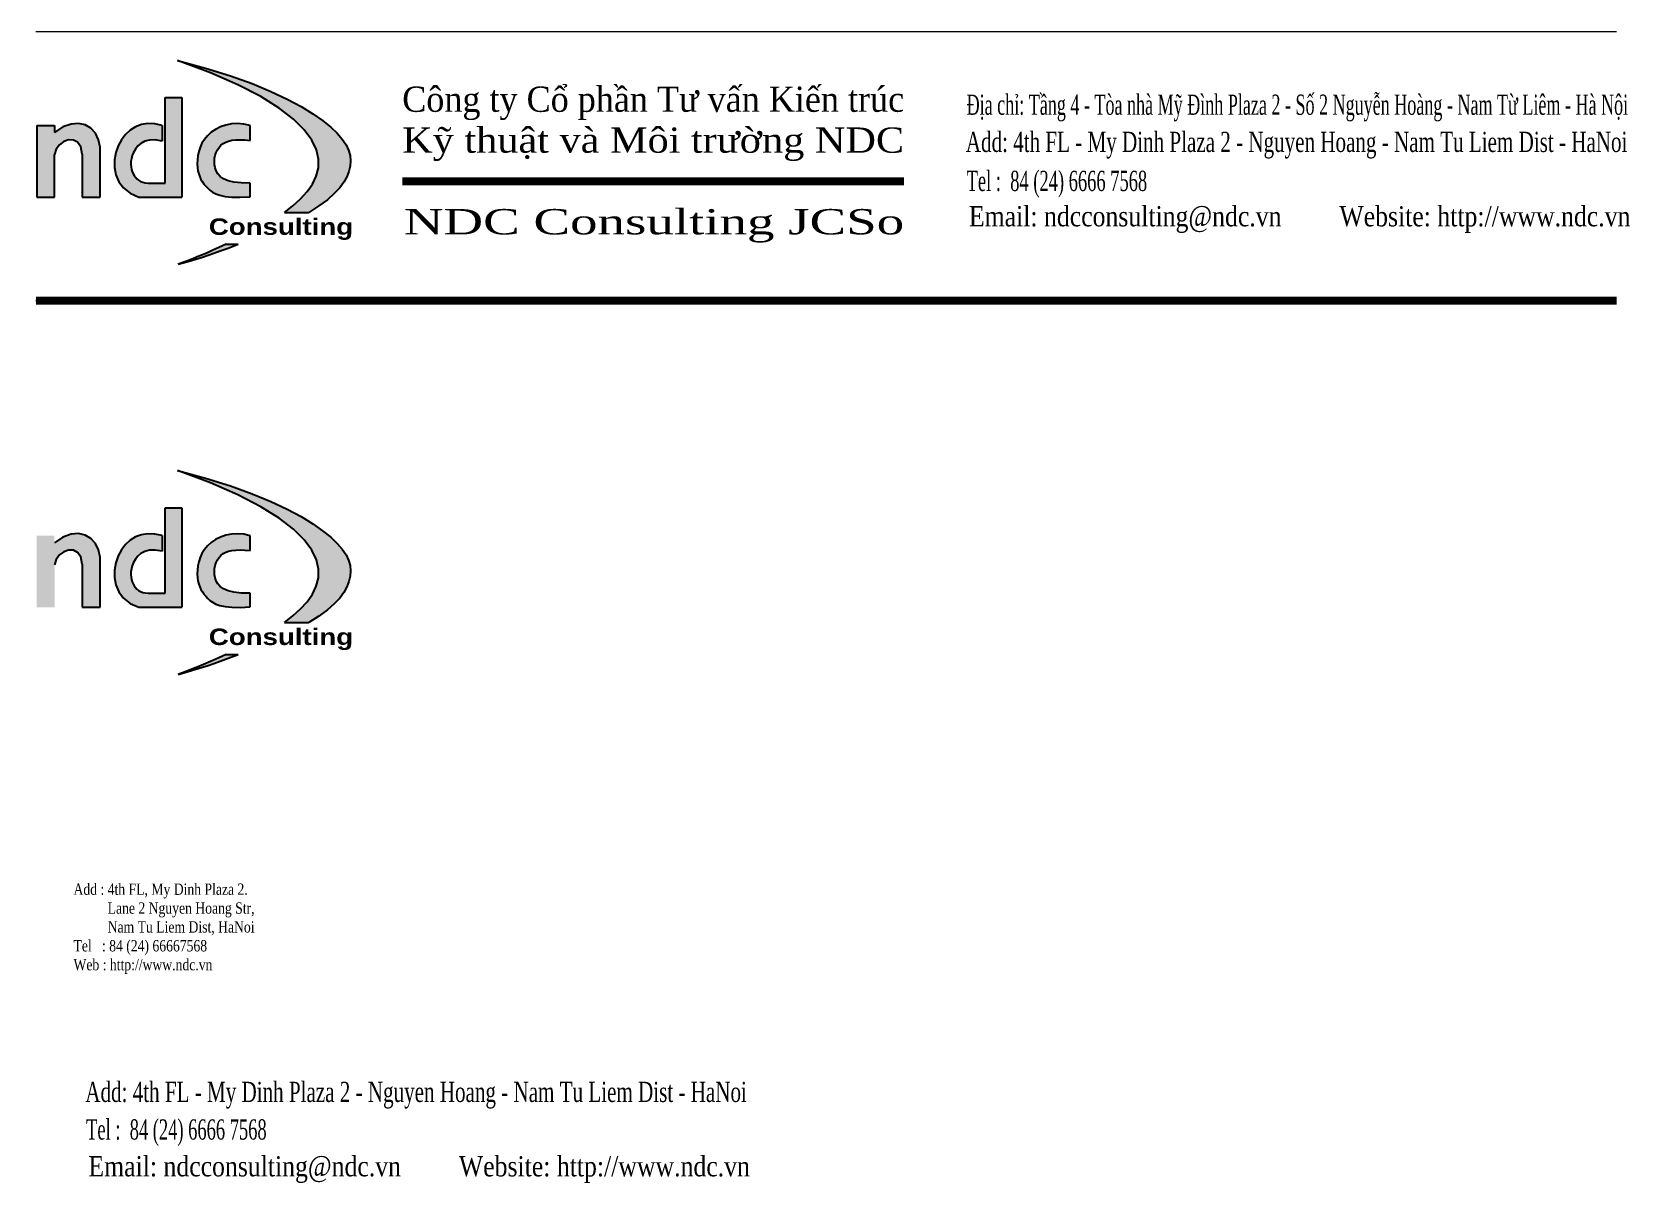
# Model space of a CAD drawing. Header units: millimetres. Extents: x -642477 to 1168880, y -27982 to 330379.
# Drawn here: x -498586.5 to -498286.3, y 51167.6 to 51383.8 of the extents above; entities that cross this region are included whole.
import ezdxf
from ezdxf.enums import TextEntityAlignment as Align

# ---------------------------------------------------------------- set-up
doc = ezdxf.new("R2010")
doc.units = ezdxf.units.MM
doc.layers.get('0').update_dxf_attribs({"lineweight": 20})
doc.layers.add('form', color=7, linetype='Continuous', lineweight=25)
doc.layers.add('NDC_S_CONTINUOUS', color=3, linetype='Continuous', lineweight=20)
doc.styles.add('FF', font='times.ttf')
doc.styles.add('form-A$0$title-vertical$0$NDC', font='')
doc.styles.add('NDC_BAR 2', font='romans.shx', dxfattribs={"width": 0.8})
doc.styles.get('form-A$0$title-vertical$0$NDC').set_extended_font_data('Arial Black')

msp = doc.modelspace()

# ---------------------------------------------------------------- hatches: boundary and pattern name
at = {"layer": 'form', "true_color": 0x105689}
h = msp.add_hatch(color=146, dxfattribs=at)
h.paths.add_polyline_path([(-498574.61, 51364.76), (-498575.45, 51365.7), (-498576.52, 51366.34), (-498577.78, 51366.62), (-498579.19, 51366.51), (-498580.72, 51365.95), (-498582.33, 51364.89), (-498582.33, 51366.23), (-498585.64, 51366.23), (-498585.64, 51352.77), (-498582.28, 51352.77), (-498582.28, 51360.77), (-498581.99, 51361.77), (-498581.38, 51362.6), (-498580.57, 51363.2), (-498579.67, 51363.51), (-498578.76, 51363.5), (-498577.96, 51363.08), (-498577.38, 51362.23), (-498577.11, 51360.87), (-498577.11, 51352.77), (-498573.75, 51352.77), (-498573.75, 51362.16), (-498574.03, 51363.57)])
h.paths.add_polyline_path([(-498562.07, 51366.24), (-498563.45, 51366.54), (-498564.75, 51366.58), (-498565.96, 51366.39), (-498567.07, 51365.98), (-498568.08, 51365.36), (-498568.96, 51364.55), (-498569.71, 51363.57), (-498570.31, 51362.43), (-498570.75, 51361.15), (-498571, 51359.78), (-498571.02, 51358.37), (-498570.77, 51356.99), (-498570.23, 51355.68), (-498569.35, 51354.51), (-498568.1, 51353.52), (-498566.44, 51352.77), (-498558.35, 51352.77), (-498558.35, 51371.46), (-498561.53, 51371.46), (-498561.53, 51355.43), (-498564.06, 51355.43), (-498564.69, 51355.42), (-498565.25, 51355.47), (-498565.73, 51355.57), (-498566.14, 51355.74), (-498566.5, 51355.95), (-498566.81, 51356.2), (-498567.08, 51356.5), (-498567.32, 51356.82), (-498567.52, 51357.18), (-498567.7, 51357.57), (-498567.83, 51357.99), (-498567.92, 51358.44), (-498567.96, 51358.92), (-498567.94, 51359.44), (-498567.85, 51359.99), (-498567.69, 51360.58), (-498567.45, 51361.19), (-498567.11, 51361.81), (-498566.66, 51362.39), (-498566.08, 51362.88), (-498565.35, 51363.26), (-498564.45, 51363.49), (-498563.36, 51363.52), (-498562.07, 51363.32)])
h.paths.add_polyline_path([(-498545.51, 51366.21), (-498546.73, 51366.49), (-498547.91, 51366.59), (-498549.05, 51366.53), (-498550.13, 51366.31), (-498551.13, 51365.97), (-498552.05, 51365.51), (-498552.86, 51364.96), (-498553.56, 51364.32), (-498554.14, 51363.63), (-498554.6, 51362.89), (-498554.95, 51362.12), (-498555.2, 51361.33), (-498555.37, 51360.55), (-498555.45, 51359.78), (-498555.47, 51359.04), (-498555.43, 51358.35), (-498555.34, 51357.72), (-498555.2, 51357.14), (-498555.01, 51356.61), (-498554.79, 51356.12), (-498554.52, 51355.67), (-498554.22, 51355.24), (-498553.88, 51354.84), (-498553.51, 51354.45), (-498553.09, 51354.07), (-498552.6, 51353.71), (-498551.99, 51353.39), (-498551.21, 51353.12), (-498550.22, 51352.91), (-498548.97, 51352.79), (-498547.42, 51352.76), (-498545.51, 51352.85), (-498545.51, 51355.42), (-498547.21, 51355.44), (-498548.58, 51355.59), (-498549.68, 51355.85), (-498550.53, 51356.22), (-498551.16, 51356.66), (-498551.61, 51357.16), (-498551.92, 51357.71), (-498552.11, 51358.29), (-498552.22, 51358.89), (-498552.25, 51359.48), (-498552.21, 51360.07), (-498552.1, 51360.63), (-498551.93, 51361.17), (-498551.69, 51361.68), (-498551.39, 51362.13), (-498551.03, 51362.52), (-498550.61, 51362.85), (-498550.13, 51363.12), (-498549.59, 51363.31), (-498548.96, 51363.45), (-498548.24, 51363.53), (-498547.44, 51363.55), (-498546.53, 51363.51), (-498545.51, 51363.42)], flags=17)
h.paths.add_polyline_path([(-498531.92, 51367.15), (-498533.77, 51368.44), (-498535.97, 51369.8), (-498538.58, 51371.2), (-498541.63, 51372.64), (-498545.17, 51374.09), (-498549.25, 51375.56), (-498553.9, 51377.02), (-498559.17, 51378.46), (-498553.02, 51376.14), (-498547.83, 51373.87), (-498543.55, 51371.65), (-498540.09, 51369.5), (-498537.38, 51367.42), (-498535.36, 51365.42), (-498533.95, 51363.5), (-498533.08, 51361.67), (-498532.68, 51359.93), (-498532.71, 51358.29), (-498533.11, 51356.72), (-498533.84, 51355.24), (-498534.85, 51353.81), (-498536.1, 51352.45), (-498537.53, 51351.15), (-498539.1, 51349.89), (-498534.51, 51349.89), (-498532.61, 51351.12), (-498531.02, 51352.29), (-498529.73, 51353.43), (-498528.71, 51354.52), (-498527.92, 51355.58), (-498527.35, 51356.61), (-498526.97, 51357.62), (-498526.75, 51358.62), (-498526.68, 51359.61), (-498526.77, 51360.6), (-498527.04, 51361.6), (-498527.52, 51362.62), (-498528.22, 51363.68), (-498529.18, 51364.78), (-498530.4, 51365.93)])
h.paths.add_polyline_path([(-498547.8, 51343.93), (-498550.05, 51343.93), (-498551.43, 51343.3), (-498552.53, 51342.8), (-498553.44, 51342.39), (-498554.29, 51342.03), (-498555.17, 51341.67), (-498556.19, 51341.27), (-498557.45, 51340.78), (-498559.06, 51340.17), (-498557.2, 51340.71), (-498555.73, 51341.14), (-498554.52, 51341.51), (-498553.44, 51341.85), (-498552.36, 51342.23), (-498551.15, 51342.67), (-498549.68, 51343.22)])
h = msp.add_hatch(color=146, dxfattribs=at)
h.paths.add_polyline_path([(-498574.61, 51287.73), (-498575.45, 51288.67), (-498576.52, 51289.31), (-498577.78, 51289.59), (-498579.19, 51289.48), (-498580.72, 51288.92), (-498582.33, 51287.86), (-498582.33, 51289.2), (-498585.64, 51289.2), (-498585.64, 51275.75), (-498582.28, 51275.75), (-498582.28, 51283.74), (-498581.99, 51284.74), (-498581.38, 51285.57), (-498580.57, 51286.17), (-498579.67, 51286.49), (-498578.76, 51286.47), (-498577.96, 51286.06), (-498577.38, 51285.2), (-498577.11, 51283.84), (-498577.11, 51275.75), (-498573.75, 51275.75), (-498573.75, 51285.13), (-498574.03, 51286.54)])
h.paths.add_polyline_path([(-498562.07, 51289.21), (-498563.45, 51289.51), (-498564.75, 51289.55), (-498565.96, 51289.36), (-498567.07, 51288.95), (-498568.08, 51288.33), (-498568.96, 51287.52), (-498569.71, 51286.54), (-498570.31, 51285.4), (-498570.75, 51284.12), (-498571, 51282.75), (-498571.02, 51281.34), (-498570.77, 51279.96), (-498570.23, 51278.66), (-498569.35, 51277.48), (-498568.1, 51276.49), (-498566.44, 51275.75), (-498558.35, 51275.75), (-498558.35, 51294.43), (-498561.53, 51294.43), (-498561.53, 51278.4), (-498564.06, 51278.4), (-498564.69, 51278.39), (-498565.25, 51278.44), (-498565.73, 51278.55), (-498566.14, 51278.71), (-498566.5, 51278.92), (-498566.81, 51279.17), (-498567.08, 51279.47), (-498567.32, 51279.8), (-498567.52, 51280.15), (-498567.7, 51280.54), (-498567.83, 51280.96), (-498567.92, 51281.41), (-498567.96, 51281.89), (-498567.94, 51282.41), (-498567.85, 51282.96), (-498567.69, 51283.55), (-498567.45, 51284.17), (-498567.11, 51284.78), (-498566.66, 51285.36), (-498566.08, 51285.85), (-498565.35, 51286.23), (-498564.45, 51286.46), (-498563.36, 51286.49), (-498562.07, 51286.3)])
h.paths.add_polyline_path([(-498545.51, 51289.18), (-498546.73, 51289.46), (-498547.91, 51289.56), (-498549.05, 51289.5), (-498550.13, 51289.28), (-498551.13, 51288.94), (-498552.05, 51288.48), (-498552.86, 51287.93), (-498553.56, 51287.29), (-498554.14, 51286.6), (-498554.6, 51285.86), (-498554.95, 51285.09), (-498555.2, 51284.31), (-498555.37, 51283.52), (-498555.45, 51282.75), (-498555.47, 51282.02), (-498555.43, 51281.32), (-498555.34, 51280.69), (-498555.2, 51280.11), (-498555.01, 51279.58), (-498554.79, 51279.1), (-498554.52, 51278.64), (-498554.22, 51278.22), (-498553.88, 51277.81), (-498553.51, 51277.42), (-498553.09, 51277.04), (-498552.6, 51276.68), (-498551.99, 51276.36), (-498551.21, 51276.09), (-498550.22, 51275.88), (-498548.97, 51275.76), (-498547.42, 51275.73), (-498545.51, 51275.82), (-498545.51, 51278.39), (-498547.21, 51278.41), (-498548.58, 51278.56), (-498549.68, 51278.83), (-498550.53, 51279.19), (-498551.16, 51279.63), (-498551.61, 51280.13), (-498551.92, 51280.68), (-498552.11, 51281.26), (-498552.22, 51281.86), (-498552.25, 51282.45), (-498552.21, 51283.04), (-498552.1, 51283.61), (-498551.93, 51284.15), (-498551.69, 51284.65), (-498551.39, 51285.1), (-498551.03, 51285.5), (-498550.61, 51285.82), (-498550.13, 51286.09), (-498549.59, 51286.29), (-498548.96, 51286.42), (-498548.24, 51286.5), (-498547.44, 51286.52), (-498546.53, 51286.48), (-498545.51, 51286.4)], flags=17)
h.paths.add_polyline_path([(-498531.92, 51290.12), (-498533.77, 51291.41), (-498535.97, 51292.77), (-498538.58, 51294.17), (-498541.63, 51295.61), (-498545.17, 51297.06), (-498549.25, 51298.53), (-498553.9, 51299.99), (-498559.17, 51301.43), (-498553.02, 51299.11), (-498547.83, 51296.84), (-498543.55, 51294.63), (-498540.09, 51292.48), (-498537.38, 51290.4), (-498535.36, 51288.39), (-498533.95, 51286.47), (-498533.08, 51284.64), (-498532.68, 51282.9), (-498532.71, 51281.26), (-498533.11, 51279.7), (-498533.84, 51278.21), (-498534.85, 51276.79), (-498536.1, 51275.43), (-498537.53, 51274.12), (-498539.1, 51272.86), (-498534.51, 51272.86), (-498532.61, 51274.09), (-498531.02, 51275.27), (-498529.73, 51276.4), (-498528.71, 51277.49), (-498527.92, 51278.55), (-498527.35, 51279.58), (-498526.97, 51280.6), (-498526.75, 51281.59), (-498526.68, 51282.58), (-498526.77, 51283.57), (-498527.04, 51284.57), (-498527.52, 51285.59), (-498528.22, 51286.65), (-498529.18, 51287.75), (-498530.4, 51288.9)])
h.paths.add_polyline_path([(-498547.8, 51266.9), (-498550.05, 51266.9), (-498551.43, 51266.27), (-498552.53, 51265.77), (-498553.44, 51265.36), (-498554.29, 51265), (-498555.17, 51264.64), (-498556.19, 51264.24), (-498557.45, 51263.76), (-498559.06, 51263.14), (-498557.2, 51263.68), (-498555.73, 51264.11), (-498554.52, 51264.48), (-498553.44, 51264.83), (-498552.36, 51265.2), (-498551.15, 51265.64), (-498549.68, 51266.19)])

# ---------------------------------------------------------------- linework, layer by layer
msp.add_line((-498288.79, 51383.8), (-498585.79, 51383.8))
at = {"layer": 'form', "color": 146, "true_color": 0x105689}
for p, q in [((-498561.53, 51355.43), (-498561.53, 51371.46)), ((-498561.53, 51371.46), (-498558.35, 51371.46)), ((-498558.35, 51371.46), (-498558.35, 51352.77)), ((-498585.64, 51366.23), (-498582.33, 51366.23)), ((-498585.64, 51366.23), (-498585.64, 51352.77)), ((-498582.33, 51366.23), (-498582.33, 51364.89)), ((-498562.07, 51366.24), (-498562.07, 51363.32)), ((-498545.51, 51363.42), (-498545.51, 51366.21)), ((-498582.28, 51352.77), (-498582.28, 51360.77)), ((-498577.11, 51360.87), (-498577.11, 51352.77)), ((-498573.75, 51352.77), (-498573.75, 51362.16)), ((-498564.06, 51355.43), (-498561.53, 51355.43)), ((-498545.51, 51352.85), (-498545.51, 51355.42)), ((-498585.64, 51352.77), (-498582.28, 51352.77)), ((-498577.11, 51352.77), (-498573.75, 51352.77)), ((-498566.44, 51352.77), (-498558.35, 51352.77)), ((-498539.1, 51349.89), (-498534.51, 51349.89)), ((-498550.05, 51343.93), (-498547.8, 51343.93)), ((-498561.53, 51278.4), (-498561.53, 51294.43)), ((-498561.53, 51294.43), (-498558.35, 51294.43)), ((-498558.35, 51294.43), (-498558.35, 51275.75)), ((-498562.07, 51289.21), (-498562.07, 51286.3)), ((-498545.51, 51286.4), (-498545.51, 51289.18)), ((-498573.75, 51275.75), (-498573.75, 51285.13)), ((-498577.11, 51283.84), (-498577.11, 51275.75)), ((-498564.06, 51278.4), (-498561.53, 51278.4)), ((-498545.51, 51275.82), (-498545.51, 51278.39)), ((-498577.11, 51275.75), (-498573.75, 51275.75)), ((-498566.44, 51275.75), (-498558.35, 51275.75)), ((-498539.1, 51272.86), (-498534.51, 51272.86)), ((-498550.05, 51266.9), (-498547.8, 51266.9))]:
    msp.add_line(p, q, dxfattribs=at)
at = {"layer": 'form', "color": 152, "true_color": 0x2776bb}
msp.add_line((-498288.79, 51333.31), (-498585.79, 51333.31), dxfattribs=at)
at = {"layer": 'form', "color": 146, "true_color": 0x105689}
for points in [[(-498559.17, 51378.46), (-498553.9, 51377.02), (-498549.25, 51375.56), (-498545.17, 51374.09), (-498541.63, 51372.64), (-498538.58, 51371.2), (-498535.97, 51369.8), (-498533.77, 51368.44), (-498531.92, 51367.15), (-498530.4, 51365.93), (-498529.18, 51364.78), (-498528.22, 51363.68), (-498527.52, 51362.62), (-498527.04, 51361.6), (-498526.77, 51360.6), (-498526.68, 51359.61), (-498526.75, 51358.62), (-498526.97, 51357.62), (-498527.35, 51356.61), (-498527.92, 51355.58), (-498528.71, 51354.52), (-498529.73, 51353.43), (-498531.02, 51352.29), (-498532.61, 51351.12), (-498534.51, 51349.89)], [(-498539.1, 51349.89), (-498537.53, 51351.15), (-498536.1, 51352.45), (-498534.85, 51353.81), (-498533.84, 51355.24), (-498533.11, 51356.72), (-498532.71, 51358.29), (-498532.68, 51359.93), (-498533.08, 51361.67), (-498533.95, 51363.5), (-498535.36, 51365.42), (-498537.38, 51367.42), (-498540.09, 51369.5), (-498543.55, 51371.65), (-498547.83, 51373.87), (-498553.02, 51376.14), (-498559.17, 51378.46)], [(-498573.75, 51362.16), (-498574.03, 51363.57), (-498574.61, 51364.76), (-498575.45, 51365.7), (-498576.52, 51366.34), (-498577.78, 51366.62), (-498579.19, 51366.51), (-498580.72, 51365.95), (-498582.33, 51364.89)], [(-498562.07, 51366.24), (-498563.45, 51366.54), (-498564.75, 51366.58), (-498565.96, 51366.39), (-498567.07, 51365.98), (-498568.08, 51365.36), (-498568.96, 51364.55), (-498569.71, 51363.57), (-498570.31, 51362.43), (-498570.75, 51361.15), (-498571, 51359.78), (-498571.02, 51358.37), (-498570.77, 51356.99), (-498570.23, 51355.68), (-498569.35, 51354.51), (-498568.1, 51353.52), (-498566.44, 51352.77)], [(-498545.51, 51366.21), (-498546.73, 51366.49), (-498547.91, 51366.59), (-498549.05, 51366.53), (-498550.13, 51366.31), (-498551.13, 51365.97), (-498552.05, 51365.51), (-498552.86, 51364.96), (-498553.56, 51364.32), (-498554.14, 51363.63), (-498554.6, 51362.89), (-498554.95, 51362.12), (-498555.2, 51361.33), (-498555.37, 51360.55), (-498555.45, 51359.78), (-498555.47, 51359.04), (-498555.43, 51358.35), (-498555.34, 51357.72), (-498555.2, 51357.14), (-498555.01, 51356.61), (-498554.79, 51356.12), (-498554.52, 51355.67), (-498554.22, 51355.24), (-498553.88, 51354.84), (-498553.51, 51354.45), (-498553.09, 51354.07), (-498552.6, 51353.71), (-498551.99, 51353.39), (-498551.21, 51353.12), (-498550.22, 51352.91), (-498548.97, 51352.79), (-498547.42, 51352.76), (-498545.51, 51352.85)], [(-498577.11, 51360.87), (-498577.38, 51362.23), (-498577.96, 51363.08), (-498578.76, 51363.5), (-498579.67, 51363.51), (-498580.57, 51363.2), (-498581.38, 51362.6), (-498581.99, 51361.77), (-498582.28, 51360.77)], [(-498562.07, 51363.32), (-498563.36, 51363.52), (-498564.45, 51363.49), (-498565.35, 51363.26), (-498566.08, 51362.88), (-498566.66, 51362.39), (-498567.11, 51361.81), (-498567.45, 51361.19), (-498567.69, 51360.58), (-498567.85, 51359.99), (-498567.94, 51359.44), (-498567.96, 51358.92), (-498567.92, 51358.44), (-498567.83, 51357.99), (-498567.7, 51357.57), (-498567.52, 51357.18), (-498567.32, 51356.82), (-498567.08, 51356.5), (-498566.81, 51356.2), (-498566.5, 51355.95), (-498566.14, 51355.74), (-498565.73, 51355.57), (-498565.25, 51355.47), (-498564.69, 51355.42), (-498564.06, 51355.43)], [(-498545.51, 51355.42), (-498547.21, 51355.44), (-498548.58, 51355.59), (-498549.68, 51355.85), (-498550.53, 51356.22), (-498551.16, 51356.66), (-498551.61, 51357.16), (-498551.92, 51357.71), (-498552.11, 51358.29), (-498552.22, 51358.89), (-498552.25, 51359.48), (-498552.21, 51360.07), (-498552.1, 51360.63), (-498551.93, 51361.17), (-498551.69, 51361.68), (-498551.39, 51362.13), (-498551.03, 51362.52), (-498550.61, 51362.85), (-498550.13, 51363.12), (-498549.59, 51363.31), (-498548.96, 51363.45), (-498548.24, 51363.53), (-498547.44, 51363.55), (-498546.53, 51363.51), (-498545.51, 51363.42)], [(-498559.06, 51340.17), (-498557.2, 51340.71), (-498555.73, 51341.14), (-498554.52, 51341.51), (-498553.44, 51341.85), (-498552.36, 51342.23), (-498551.15, 51342.67), (-498549.68, 51343.22), (-498547.8, 51343.93)], [(-498550.05, 51343.93), (-498551.43, 51343.3), (-498552.53, 51342.8), (-498553.44, 51342.39), (-498554.29, 51342.03), (-498555.17, 51341.67), (-498556.19, 51341.27), (-498557.45, 51340.78), (-498559.06, 51340.17)], [(-498559.17, 51301.43), (-498553.9, 51299.99), (-498549.25, 51298.53), (-498545.17, 51297.06), (-498541.63, 51295.61), (-498538.58, 51294.17), (-498535.97, 51292.77), (-498533.77, 51291.41), (-498531.92, 51290.12), (-498530.4, 51288.9), (-498529.18, 51287.75), (-498528.22, 51286.65), (-498527.52, 51285.59), (-498527.04, 51284.57), (-498526.77, 51283.57), (-498526.68, 51282.58), (-498526.75, 51281.59), (-498526.97, 51280.6), (-498527.35, 51279.58), (-498527.92, 51278.55), (-498528.71, 51277.49), (-498529.73, 51276.4), (-498531.02, 51275.27), (-498532.61, 51274.09), (-498534.51, 51272.86)], [(-498539.1, 51272.86), (-498537.53, 51274.12), (-498536.1, 51275.43), (-498534.85, 51276.79), (-498533.84, 51278.21), (-498533.11, 51279.7), (-498532.71, 51281.26), (-498532.68, 51282.9), (-498533.08, 51284.64), (-498533.95, 51286.47), (-498535.36, 51288.39), (-498537.38, 51290.4), (-498540.09, 51292.48), (-498543.55, 51294.63), (-498547.83, 51296.84), (-498553.02, 51299.11), (-498559.17, 51301.43)], [(-498573.75, 51285.13), (-498574.03, 51286.54), (-498574.61, 51287.73), (-498575.45, 51288.67), (-498576.52, 51289.31), (-498577.78, 51289.59), (-498579.19, 51289.48), (-498580.72, 51288.92), (-498582.33, 51287.86)], [(-498562.07, 51289.21), (-498563.45, 51289.51), (-498564.75, 51289.55), (-498565.96, 51289.36), (-498567.07, 51288.95), (-498568.08, 51288.33), (-498568.96, 51287.52), (-498569.71, 51286.54), (-498570.31, 51285.4), (-498570.75, 51284.12), (-498571, 51282.75), (-498571.02, 51281.34), (-498570.77, 51279.96), (-498570.23, 51278.66), (-498569.35, 51277.48), (-498568.1, 51276.49), (-498566.44, 51275.75)], [(-498545.51, 51289.18), (-498546.73, 51289.46), (-498547.91, 51289.56), (-498549.05, 51289.5), (-498550.13, 51289.28), (-498551.13, 51288.94), (-498552.05, 51288.48), (-498552.86, 51287.93), (-498553.56, 51287.29), (-498554.14, 51286.6), (-498554.6, 51285.86), (-498554.95, 51285.09), (-498555.2, 51284.31), (-498555.37, 51283.52), (-498555.45, 51282.75), (-498555.47, 51282.02), (-498555.43, 51281.32), (-498555.34, 51280.69), (-498555.2, 51280.11), (-498555.01, 51279.58), (-498554.79, 51279.1), (-498554.52, 51278.64), (-498554.22, 51278.22), (-498553.88, 51277.81), (-498553.51, 51277.42), (-498553.09, 51277.04), (-498552.6, 51276.68), (-498551.99, 51276.36), (-498551.21, 51276.09), (-498550.22, 51275.88), (-498548.97, 51275.76), (-498547.42, 51275.73), (-498545.51, 51275.82)], [(-498577.11, 51283.84), (-498577.38, 51285.2), (-498577.96, 51286.06), (-498578.76, 51286.47), (-498579.67, 51286.49), (-498580.57, 51286.17), (-498581.38, 51285.57), (-498581.99, 51284.74), (-498582.28, 51283.74)], [(-498562.07, 51286.3), (-498563.36, 51286.49), (-498564.45, 51286.46), (-498565.35, 51286.23), (-498566.08, 51285.85), (-498566.66, 51285.36), (-498567.11, 51284.78), (-498567.45, 51284.17), (-498567.69, 51283.55), (-498567.85, 51282.96), (-498567.94, 51282.41), (-498567.96, 51281.89), (-498567.92, 51281.41), (-498567.83, 51280.96), (-498567.7, 51280.54), (-498567.52, 51280.15), (-498567.32, 51279.8), (-498567.08, 51279.47), (-498566.81, 51279.17), (-498566.5, 51278.92), (-498566.14, 51278.71), (-498565.73, 51278.55), (-498565.25, 51278.44), (-498564.69, 51278.39), (-498564.06, 51278.4)], [(-498545.51, 51278.39), (-498547.21, 51278.41), (-498548.58, 51278.56), (-498549.68, 51278.83), (-498550.53, 51279.19), (-498551.16, 51279.63), (-498551.61, 51280.13), (-498551.92, 51280.68), (-498552.11, 51281.26), (-498552.22, 51281.86), (-498552.25, 51282.45), (-498552.21, 51283.04), (-498552.1, 51283.61), (-498551.93, 51284.15), (-498551.69, 51284.65), (-498551.39, 51285.1), (-498551.03, 51285.5), (-498550.61, 51285.82), (-498550.13, 51286.09), (-498549.59, 51286.29), (-498548.96, 51286.42), (-498548.24, 51286.5), (-498547.44, 51286.52), (-498546.53, 51286.48), (-498545.51, 51286.4)], [(-498559.06, 51263.14), (-498557.2, 51263.68), (-498555.73, 51264.11), (-498554.52, 51264.48), (-498553.44, 51264.83), (-498552.36, 51265.2), (-498551.15, 51265.64), (-498549.68, 51266.19), (-498547.8, 51266.9)], [(-498550.05, 51266.9), (-498551.43, 51266.27), (-498552.53, 51265.77), (-498553.44, 51265.36), (-498554.29, 51265), (-498555.17, 51264.64), (-498556.19, 51264.24), (-498557.45, 51263.76), (-498559.06, 51263.14)]]:
    msp.add_lwpolyline(points, dxfattribs=at)
at = {"layer": 'form', "color": 146, "true_color": 0x105689, "const_width": 1.49}
msp.add_lwpolyline([(-498516.97, 51355.76), (-498422.66, 51355.76)], dxfattribs=at)
at = {"layer": 'form', "color": 152, "true_color": 0x2776bb, "const_width": 1.49}
msp.add_lwpolyline([(-498585.79, 51333.31), (-498288.79, 51333.31)], dxfattribs=at)

# ---------------------------------------------------------------- texts
at = {"layer": 'form', "color": 146, "true_color": 0x105689, "style": 'FF'}
for s, height, width, p, p2 in [('Công ty Cổ phần Tư vấn Kiến trúc', 4.7437, 0.968647, (-498516.97, 51368.8), (-498422.66, 51368.8)), ('Địa chỉ: Tầng 4 - Tòa nhà Mỹ Đình Plaza 2 - Số 2 Nguyễn Hoàng - Nam Từ Liêm - Hà Nội', 3.795, 0.605312, (-498410.92, 51368.24, 0.02), (-498286.63, 51368.24, 0.02)), ('Kỹ thuật và Môi trường NDC', 4.7437, 1.133852, (-498516.97, 51361.12), (-498422.66, 51361.12)), ('Add: 4th FL - My Dinh Plaza 2 - Nguyen Hoang - Nam Tu Liem Dist - HaNoi', 3.795, 0.706152, (-498411.07, 51361.26, 0.02), (-498286.77, 51361.26, 0.02)), ('Email: ndcconsulting@ndc.vn         Website: http://www.ndc.vn', 3.795, 0.863263, (-498410.49, 51347.29), (-498286.2, 51347.29)), ('NDC Consulting JCSo', 4.7437, 1.472765, (-498516.67, 51345.79), (-498422.66, 51345.79)), ('Add: 4th FL - My Dinh Plaza 2 - Nguyen Hoang - Nam Tu Liem Dist - HaNoi', 3.795, 0.706152, (-498576.51, 51182.84, 0.02), (-498452.21, 51182.84, 0.02)), ('Email: ndcconsulting@ndc.vn         Website: http://www.ndc.vn', 3.795, 0.863263, (-498575.93, 51168.87), (-498451.64, 51168.87))]:
    msp.add_text(s, height=height, dxfattribs=dict(at, width=width)).set_placement(p, p2, align=Align.FIT)
at = {"layer": 'form', "color": 146, "true_color": 0x105689}
for s, height, style, width, p in [('Tel :  84 (24) 6666 7568', 3.795, 'FF', 0.605312, (-498410.92, 51353.93, 0.02)), ('Consulting', 3.092, 'form-A$0$title-vertical$0$NDC', 1.05, (-498553.3, 51345.69)), ('Consulting', 3.092, 'form-A$0$title-vertical$0$NDC', 1.05, (-498553.3, 51268.66)), ('Tel :  84 (24) 6666 7568', 3.795, 'FF', 0.605312, (-498576.36, 51175.78, 0.02))]:
    msp.add_text(s, height=height, dxfattribs=dict(at, style=style, width=width)).set_placement(p)
at = {"layer": 'NDC_S_CONTINUOUS', "color": 150, "insert": (-498578.73, 51223.87), "char_height": 2.125, "attachment_point": 1, "style": 'NDC_BAR 2'}
msp.add_mtext_dynamic_manual_height_columns('{\\fTimes New Roman|b0|i0|c0|p18;\\C177;\\c8991017;Add : 4th FL, My Dinh Plaza 2.\\P          Lane 2 Nguyen Hoang Str, \\P          Nam Tu Liem Dist, HaNoi\\PTel   : 84 (24) 66667568\\PWeb : http://www.ndc.vn}', width=33.2219, gutter_width=10.62, heights=[17.83], dxfattribs=at)

doc.saveas('drawing.dxf')
